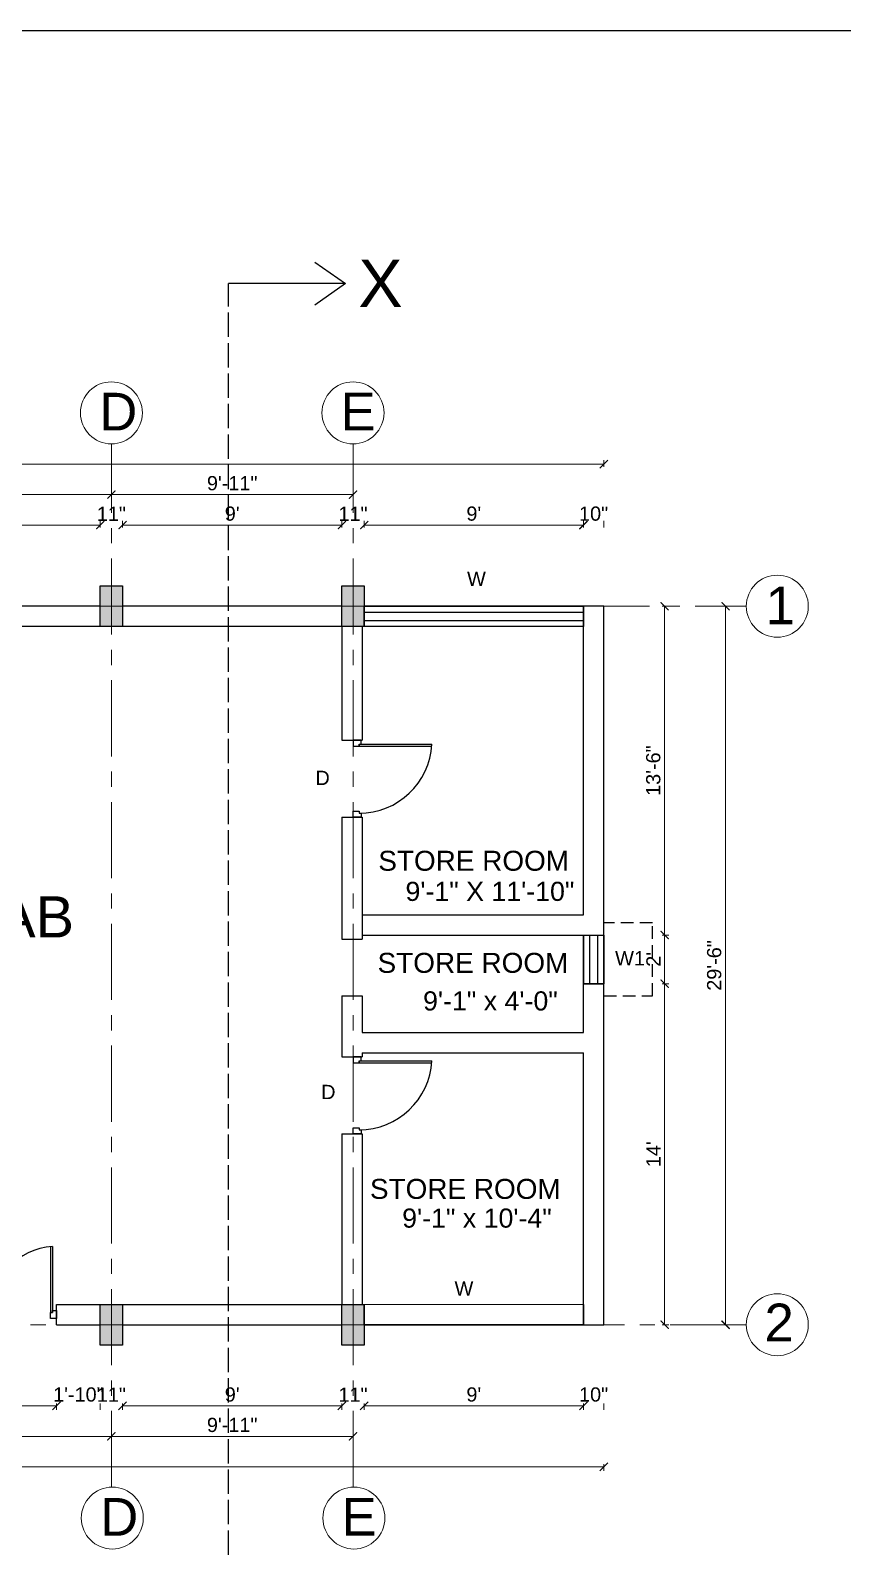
# Model space of a CAD drawing. Header units: inches. Extents: x -6800 to 96653, y -25814 to 17379.
# Drawn here: x 15400 to 15800, y -2229 to -1480 of the extents above; entities that cross this region are included whole.
import ezdxf

# ---------------------------------------------------------------- set-up
doc = ezdxf.new("R2010")
doc.units = ezdxf.units.IN
doc.header["$MEASUREMENT"] = 0
doc.header["$PDMODE"] = 34
for name, pattern in [('ACAD_ISO02W100', [15, 12, -3]), ('CENTER', [2, 1.25, -0.25, 0.25, -0.25]), ('CENTER2', [28.575, 19.05, -3.175, 3.175, -3.175]), ('DASHED2', [0.375, 0.25, -0.125])]:
    doc.linetypes.add(name, pattern=pattern)
doc.layers.add('0 @ 1', color=7, linetype='Continuous')
doc.layers.add('A-Windows', color=7, linetype='Continuous')
for name, color, linetype, lineweight in [('Cent line', 54, 'CENTER', 9), ('dimension', 50, 'Continuous', 20), ('dimension @ 1', 50, 'Continuous', 20), ('Page Format', 7, 'Continuous', 25), ('Sec line', 7, 'ACAD_ISO02W100', 13), ('text', 31, 'Continuous', 13), ('Win ele', 211, 'Continuous', 15), ('Window', 140, 'Continuous', 13)]:
    doc.layers.add(name, color=color, linetype=linetype, lineweight=lineweight)
doc.styles.get("Standard").update_dxf_attribs({"font": 'arial.ttf'})
doc.dimstyles.get("Standard").update_dxf_attribs({"dimtxt": 7, "dimasz": 4, "dimexe": 2, "dimexo": 2, "dimgap": 2, "dimtad": 1, "dimdec": 0, "dimzin": 0, "dimdsep": 46, "dimlunit": 4, "dimtxsty": 'Standard', "dimblk": 'ARCHTICK', "dimcen": 0.25, "dimclrd": 256, "dimclre": 256, "dimclrt": 256, "dimadec": 0, "dimazin": 0, "dimtfac": 1, "dimtdec": 0, "dimtofl": 0, "dimtmove": 0, "dimatfit": 3, "dimfxl": 1, "dimfxlon": 1, "dimtolj": 1, "dimtzin": 0, "dimlwd": -1, "dimlwe": -1, "dimarcsym": 1})

# ---------------------------------------------------------------- blocks, each defined once
blk = doc.blocks.new('_ArchTick')
at = {"color": 0, "linetype": 'ByBlock', "const_width": 0.15}
blk.add_lwpolyline([(-0.5, -0.5), (0.5, 0.5)], dxfattribs=at)
blk = doc.blocks.new('*D899')
at = {"layer": 'Defpoints', "color": 0, "transparency": 16777216}
for p in [(15434.1, -1724), (15326.1, -1754), (15434.1, -1754)]:
    blk.add_point(p, dxfattribs=at)
at = {"layer": 'dimension', "transparency": 16777216}
for p, q in [((15326.1, -1725.25), (15326.1, -1722)), ((15326.1, -1724), (15434.1, -1724)), ((15434.1, -1725.25), (15434.1, -1722))]:
    blk.add_line(p, q, dxfattribs=at)
at = {"layer": 'dimension', "transparency": 16777216, "xscale": 4, "yscale": 4, "zscale": 4, "rotation": 180}
blk.add_blockref('_ArchTick', (15326.1, -1724), dxfattribs=at)
at = {"layer": 'dimension', "transparency": 16777216, "xscale": 4, "yscale": 4, "zscale": 4}
blk.add_blockref('_ArchTick', (15434.1, -1724), dxfattribs=at)
at = {"layer": 'dimension', "transparency": 16777216, "insert": (15380.1, -1718.42), "char_height": 7, "attachment_point": 5}
blk.add_mtext("\\A1;9'", dxfattribs=at)
blk = doc.blocks.new('*D898')
at = {"layer": 'Defpoints', "color": 0, "transparency": 16777216}
for p in [(15445.1, -1724), (15434.1, -1754), (15445.1, -1754)]:
    blk.add_point(p, dxfattribs=at)
at = {"layer": 'dimension', "transparency": 16777216}
for p, q in [((15434.1, -1725.25), (15434.1, -1722)), ((15445.1, -1725.25), (15445.1, -1722))]:
    blk.add_line(p, q, dxfattribs=at)
at = {"layer": 'dimension', "transparency": 16777216, "insert": (15439.6, -1718.48), "char_height": 7, "attachment_point": 5}
blk.add_mtext('\\A1;11"', dxfattribs=at)
blk = doc.blocks.new('*D897')
at = {"layer": 'Defpoints', "color": 0, "transparency": 16777216}
for p in [(15553.1, -1724), (15445.1, -1754), (15553.1, -1754)]:
    blk.add_point(p, dxfattribs=at)
at = {"layer": 'dimension', "transparency": 16777216}
for p, q in [((15445.1, -1725.25), (15445.1, -1722)), ((15445.1, -1724), (15553.1, -1724)), ((15553.1, -1725.25), (15553.1, -1722))]:
    blk.add_line(p, q, dxfattribs=at)
at = {"layer": 'dimension', "transparency": 16777216, "xscale": 4, "yscale": 4, "zscale": 4, "rotation": 180}
blk.add_blockref('_ArchTick', (15445.1, -1724), dxfattribs=at)
at = {"layer": 'dimension', "transparency": 16777216, "xscale": 4, "yscale": 4, "zscale": 4}
blk.add_blockref('_ArchTick', (15553.1, -1724), dxfattribs=at)
at = {"layer": 'dimension', "transparency": 16777216, "insert": (15499.1, -1718.42), "char_height": 7, "attachment_point": 5}
blk.add_mtext("\\A1;9'", dxfattribs=at)
blk = doc.blocks.new('*D896')
at = {"layer": 'Defpoints', "color": 0, "transparency": 16777216}
for p in [(15564.1, -1724), (15553.1, -1754), (15564.1, -1754)]:
    blk.add_point(p, dxfattribs=at)
at = {"layer": 'dimension', "transparency": 16777216}
for p, q in [((15553.1, -1725.25), (15553.1, -1722)), ((15564.1, -1725.25), (15564.1, -1722))]:
    blk.add_line(p, q, dxfattribs=at)
at = {"layer": 'dimension', "transparency": 16777216, "insert": (15558.6, -1718.48), "char_height": 7, "attachment_point": 5}
blk.add_mtext('\\A1;11"', dxfattribs=at)
blk = doc.blocks.new('*D895')
at = {"layer": 'Defpoints', "color": 0, "transparency": 16777216}
for p in [(15672.1, -1724), (15564.1, -1754), (15672.1, -1764)]:
    blk.add_point(p, dxfattribs=at)
at = {"layer": 'dimension', "transparency": 16777216}
for p, q in [((15564.1, -1725.25), (15564.1, -1722)), ((15564.1, -1724), (15672.1, -1724)), ((15672.1, -1725.25), (15672.1, -1722))]:
    blk.add_line(p, q, dxfattribs=at)
at = {"layer": 'dimension', "transparency": 16777216, "xscale": 4, "yscale": 4, "zscale": 4, "rotation": 180}
blk.add_blockref('_ArchTick', (15564.1, -1724), dxfattribs=at)
at = {"layer": 'dimension', "transparency": 16777216, "xscale": 4, "yscale": 4, "zscale": 4}
blk.add_blockref('_ArchTick', (15672.1, -1724), dxfattribs=at)
at = {"layer": 'dimension', "transparency": 16777216, "insert": (15618.1, -1718.42), "char_height": 7, "attachment_point": 5}
blk.add_mtext("\\A1;9'", dxfattribs=at)
blk = doc.blocks.new('*D894')
at = {"layer": 'Defpoints', "color": 0, "transparency": 16777216}
for p in [(15682.1, -1724), (15672.1, -1764), (15682.1, -1764)]:
    blk.add_point(p, dxfattribs=at)
at = {"layer": 'dimension', "transparency": 16777216}
for p, q in [((15672.1, -1725.25), (15672.1, -1722)), ((15682.1, -1725.25), (15682.1, -1722))]:
    blk.add_line(p, q, dxfattribs=at)
at = {"layer": 'dimension', "transparency": 16777216, "insert": (15677.1, -1718.42), "char_height": 7, "attachment_point": 5}
blk.add_mtext('\\A1;10"', dxfattribs=at)
blk = doc.blocks.new('*D891')
at = {"layer": 'Defpoints', "color": 0, "transparency": 16777216}
for p in [(15439.6, -1709), (15320.6, -1754), (15439.6, -1754)]:
    blk.add_point(p, dxfattribs=at)
at = {"layer": 'dimension', "transparency": 16777216}
for p, q in [((15320.6, -1710.25), (15320.6, -1707)), ((15320.6, -1709), (15439.6, -1709)), ((15439.6, -1710.25), (15439.6, -1707))]:
    blk.add_line(p, q, dxfattribs=at)
at = {"layer": 'dimension', "transparency": 16777216, "xscale": 4, "yscale": 4, "zscale": 4, "rotation": 180}
blk.add_blockref('_ArchTick', (15320.6, -1709), dxfattribs=at)
at = {"layer": 'dimension', "transparency": 16777216, "xscale": 4, "yscale": 4, "zscale": 4}
blk.add_blockref('_ArchTick', (15439.6, -1709), dxfattribs=at)
at = {"layer": 'dimension', "transparency": 16777216, "insert": (15380.1, -1703.42), "char_height": 7, "attachment_point": 5}
blk.add_mtext('\\A1;9\'-11"', dxfattribs=at)
blk = doc.blocks.new('*D890')
at = {"layer": 'Defpoints', "color": 0, "transparency": 16777216}
for p in [(15558.6, -1709), (15439.6, -1754), (15558.6, -1754)]:
    blk.add_point(p, dxfattribs=at)
at = {"layer": 'dimension', "transparency": 16777216}
for p, q in [((15439.6, -1710.25), (15439.6, -1707)), ((15439.6, -1709), (15558.6, -1709)), ((15558.6, -1710.25), (15558.6, -1707))]:
    blk.add_line(p, q, dxfattribs=at)
at = {"layer": 'dimension', "transparency": 16777216, "xscale": 4, "yscale": 4, "zscale": 4, "rotation": 180}
blk.add_blockref('_ArchTick', (15439.6, -1709), dxfattribs=at)
at = {"layer": 'dimension', "transparency": 16777216, "xscale": 4, "yscale": 4, "zscale": 4}
blk.add_blockref('_ArchTick', (15558.6, -1709), dxfattribs=at)
at = {"layer": 'dimension', "transparency": 16777216, "insert": (15499.1, -1703.42), "char_height": 7, "attachment_point": 5}
blk.add_mtext('\\A1;9\'-11"', dxfattribs=at)
blk = doc.blocks.new('*D889')
at = {"layer": 'Defpoints', "color": 0, "transparency": 16777216}
for p in [(15077.1, -1694), (15077.1, -1754), (15682.1, -1764)]:
    blk.add_point(p, dxfattribs=at)
at = {"layer": 'dimension', "transparency": 16777216}
for p, q in [((15077.1, -1695.25), (15077.1, -1692)), ((15682.1, -1694), (15077.1, -1694)), ((15682.1, -1695.25), (15682.1, -1692))]:
    blk.add_line(p, q, dxfattribs=at)
at = {"layer": 'dimension', "transparency": 16777216, "xscale": 4, "yscale": 4, "zscale": 4, "rotation": 180}
blk.add_blockref('_ArchTick', (15077.1, -1694), dxfattribs=at)
at = {"layer": 'dimension', "transparency": 16777216, "xscale": 4, "yscale": 4, "zscale": 4}
blk.add_blockref('_ArchTick', (15682.1, -1694), dxfattribs=at)
at = {"layer": 'dimension', "transparency": 16777216, "insert": (15379.6, -1688.42), "char_height": 7, "attachment_point": 5}
blk.add_mtext('\\A1;50\'-5"', dxfattribs=at)
blk = doc.blocks.new('*D877')
at = {"layer": 'Defpoints', "color": 0, "transparency": 16777216}
for p in [(15347.6, -2118), (15412.6, -2118), (15412.6, -2158)]:
    blk.add_point(p, dxfattribs=at)
at = {"layer": 'dimension', "transparency": 16777216}
for p, q in [((15347.6, -2156.75), (15347.6, -2160)), ((15347.6, -2158), (15412.6, -2158)), ((15412.6, -2156.75), (15412.6, -2160))]:
    blk.add_line(p, q, dxfattribs=at)
at = {"layer": 'dimension', "transparency": 16777216, "xscale": 4, "yscale": 4, "zscale": 4, "rotation": 180}
blk.add_blockref('_ArchTick', (15347.6, -2158), dxfattribs=at)
at = {"layer": 'dimension', "transparency": 16777216, "xscale": 4, "yscale": 4, "zscale": 4}
blk.add_blockref('_ArchTick', (15412.6, -2158), dxfattribs=at)
at = {"layer": 'dimension', "transparency": 16777216, "insert": (15380.1, -2152.44), "char_height": 7, "attachment_point": 5}
blk.add_mtext('\\A1;5\'-5"', dxfattribs=at)
blk = doc.blocks.new('*D876')
at = {"layer": 'Defpoints', "color": 0, "transparency": 16777216}
for p in [(15412.6, -2118), (15434.1, -2128), (15434.1, -2158)]:
    blk.add_point(p, dxfattribs=at)
at = {"layer": 'dimension', "transparency": 16777216}
for p, q in [((15412.6, -2156.75), (15412.6, -2160)), ((15434.1, -2156.75), (15434.1, -2160))]:
    blk.add_line(p, q, dxfattribs=at)
at = {"layer": 'dimension', "transparency": 16777216, "insert": (15423.35, -2152.42), "char_height": 7, "attachment_point": 5}
blk.add_mtext('\\A1;1\'-10"', dxfattribs=at)
blk = doc.blocks.new('*D875')
at = {"layer": 'Defpoints', "color": 0, "transparency": 16777216}
for p in [(15434.1, -2128), (15445.1, -2128), (15445.1, -2158)]:
    blk.add_point(p, dxfattribs=at)
at = {"layer": 'dimension', "transparency": 16777216}
for p, q in [((15434.1, -2156.75), (15434.1, -2160)), ((15445.1, -2156.75), (15445.1, -2160))]:
    blk.add_line(p, q, dxfattribs=at)
at = {"layer": 'dimension', "transparency": 16777216, "insert": (15439.6, -2152.48), "char_height": 7, "attachment_point": 5}
blk.add_mtext('\\A1;11"', dxfattribs=at)
blk = doc.blocks.new('*D874')
at = {"layer": 'Defpoints', "color": 0, "transparency": 16777216}
for p in [(15445.1, -2128), (15553.1, -2128), (15553.1, -2158)]:
    blk.add_point(p, dxfattribs=at)
at = {"layer": 'dimension', "transparency": 16777216}
for p, q in [((15445.1, -2156.75), (15445.1, -2160)), ((15445.1, -2158), (15553.1, -2158)), ((15553.1, -2156.75), (15553.1, -2160))]:
    blk.add_line(p, q, dxfattribs=at)
at = {"layer": 'dimension', "transparency": 16777216, "xscale": 4, "yscale": 4, "zscale": 4, "rotation": 180}
blk.add_blockref('_ArchTick', (15445.1, -2158), dxfattribs=at)
at = {"layer": 'dimension', "transparency": 16777216, "xscale": 4, "yscale": 4, "zscale": 4}
blk.add_blockref('_ArchTick', (15553.1, -2158), dxfattribs=at)
at = {"layer": 'dimension', "transparency": 16777216, "insert": (15499.1, -2152.42), "char_height": 7, "attachment_point": 5}
blk.add_mtext("\\A1;9'", dxfattribs=at)
blk = doc.blocks.new('*D873')
at = {"layer": 'Defpoints', "color": 0, "transparency": 16777216}
for p in [(15553.1, -2128), (15564.1, -2128), (15564.1, -2158)]:
    blk.add_point(p, dxfattribs=at)
at = {"layer": 'dimension', "transparency": 16777216}
for p, q in [((15553.1, -2156.75), (15553.1, -2160)), ((15564.1, -2156.75), (15564.1, -2160))]:
    blk.add_line(p, q, dxfattribs=at)
at = {"layer": 'dimension', "transparency": 16777216, "insert": (15558.6, -2152.48), "char_height": 7, "attachment_point": 5}
blk.add_mtext('\\A1;11"', dxfattribs=at)
blk = doc.blocks.new('*D872')
at = {"layer": 'Defpoints', "color": 0, "transparency": 16777216}
for p in [(15672.1, -2118), (15564.1, -2128), (15672.1, -2158)]:
    blk.add_point(p, dxfattribs=at)
at = {"layer": 'dimension', "transparency": 16777216}
for p, q in [((15564.1, -2156.75), (15564.1, -2160)), ((15564.1, -2158), (15672.1, -2158)), ((15672.1, -2156.75), (15672.1, -2160))]:
    blk.add_line(p, q, dxfattribs=at)
at = {"layer": 'dimension', "transparency": 16777216, "xscale": 4, "yscale": 4, "zscale": 4, "rotation": 180}
blk.add_blockref('_ArchTick', (15564.1, -2158), dxfattribs=at)
at = {"layer": 'dimension', "transparency": 16777216, "xscale": 4, "yscale": 4, "zscale": 4}
blk.add_blockref('_ArchTick', (15672.1, -2158), dxfattribs=at)
at = {"layer": 'dimension', "transparency": 16777216, "insert": (15618.1, -2152.42), "char_height": 7, "attachment_point": 5}
blk.add_mtext("\\A1;9'", dxfattribs=at)
blk = doc.blocks.new('*D871')
at = {"layer": 'Defpoints', "color": 0, "transparency": 16777216}
for p in [(15672.1, -2118), (15682.1, -2118), (15682.1, -2158)]:
    blk.add_point(p, dxfattribs=at)
at = {"layer": 'dimension', "transparency": 16777216}
for p, q in [((15672.1, -2156.75), (15672.1, -2160)), ((15682.1, -2156.75), (15682.1, -2160))]:
    blk.add_line(p, q, dxfattribs=at)
at = {"layer": 'dimension', "transparency": 16777216, "insert": (15677.1, -2152.42), "char_height": 7, "attachment_point": 5}
blk.add_mtext('\\A1;10"', dxfattribs=at)
blk = doc.blocks.new('*D870')
at = {"layer": 'Defpoints', "color": 0, "transparency": 16777216}
for p in [(15682.1, -2118), (15077.1, -2128), (15077.1, -2188)]:
    blk.add_point(p, dxfattribs=at)
at = {"layer": 'dimension', "transparency": 16777216}
for p, q in [((15077.1, -2186.75), (15077.1, -2190)), ((15682.1, -2188), (15077.1, -2188)), ((15682.1, -2186.75), (15682.1, -2190))]:
    blk.add_line(p, q, dxfattribs=at)
at = {"layer": 'dimension', "transparency": 16777216, "xscale": 4, "yscale": 4, "zscale": 4, "rotation": 180}
blk.add_blockref('_ArchTick', (15077.1, -2188), dxfattribs=at)
at = {"layer": 'dimension', "transparency": 16777216, "xscale": 4, "yscale": 4, "zscale": 4}
blk.add_blockref('_ArchTick', (15682.1, -2188), dxfattribs=at)
at = {"layer": 'dimension', "transparency": 16777216, "insert": (15379.6, -2182.42), "char_height": 7, "attachment_point": 5}
blk.add_mtext('\\A1;50\'-5"', dxfattribs=at)
blk = doc.blocks.new('*D869')
at = {"layer": 'Defpoints', "color": 0, "transparency": 16777216}
for p in [(15682.1, -1950), (15712.1, -1950), (15682.1, -2118)]:
    blk.add_point(p, dxfattribs=at)
at = {"layer": 'dimension', "transparency": 16777216}
for p, q in [((15710.85, -1950), (15714.1, -1950)), ((15712.1, -2118), (15712.1, -1950)), ((15710.85, -2118), (15714.1, -2118))]:
    blk.add_line(p, q, dxfattribs=at)
at = {"layer": 'dimension', "transparency": 16777216, "xscale": 4, "yscale": 4, "zscale": 4}
for p, rotation in [((15712.1, -1950), 90), ((15712.1, -2118), 270)]:
    blk.add_blockref('_ArchTick', p, dxfattribs=dict(at, rotation=rotation))
at = {"layer": 'dimension', "transparency": 16777216, "insert": (15706.58, -2034), "char_height": 7, "attachment_point": 5, "rotation": 90}
blk.add_mtext("\\A1;14'", dxfattribs=at)
blk = doc.blocks.new('*D868')
at = {"layer": 'Defpoints', "color": 0, "transparency": 16777216}
for p in [(15682.1, -1926), (15712.1, -1926), (15682.1, -1950)]:
    blk.add_point(p, dxfattribs=at)
at = {"layer": 'dimension', "transparency": 16777216}
for p, q in [((15710.85, -1926), (15714.1, -1926)), ((15712.1, -1950), (15712.1, -1926)), ((15710.85, -1950), (15714.1, -1950))]:
    blk.add_line(p, q, dxfattribs=at)
at = {"layer": 'dimension', "transparency": 16777216, "xscale": 4, "yscale": 4, "zscale": 4}
for p, rotation in [((15712.1, -1926), 90), ((15712.1, -1950), 270)]:
    blk.add_blockref('_ArchTick', p, dxfattribs=dict(at, rotation=rotation))
at = {"layer": 'dimension', "transparency": 16777216, "insert": (15706.58, -1938), "char_height": 7, "attachment_point": 5, "rotation": 90}
blk.add_mtext("\\A1;2'", dxfattribs=at)
blk = doc.blocks.new('*D867')
at = {"layer": 'Defpoints', "color": 0, "transparency": 16777216}
for p in [(15682.1, -1764), (15712.1, -1764), (15682.1, -1926)]:
    blk.add_point(p, dxfattribs=at)
at = {"layer": 'dimension', "transparency": 16777216}
for p, q in [((15710.85, -1764), (15714.1, -1764)), ((15712.1, -1926), (15712.1, -1764)), ((15710.85, -1926), (15714.1, -1926))]:
    blk.add_line(p, q, dxfattribs=at)
at = {"layer": 'dimension', "transparency": 16777216, "xscale": 4, "yscale": 4, "zscale": 4}
for p, rotation in [((15712.1, -1764), 90), ((15712.1, -1926), 270)]:
    blk.add_blockref('_ArchTick', p, dxfattribs=dict(at, rotation=rotation))
at = {"layer": 'dimension', "transparency": 16777216, "insert": (15706.52, -1845), "char_height": 7, "attachment_point": 5, "rotation": 90}
blk.add_mtext('\\A1;13\'-6"', dxfattribs=at)
blk = doc.blocks.new('*D866')
at = {"layer": 'Defpoints', "color": 0, "transparency": 16777216}
for p in [(15682.1, -1764), (15682.1, -2118), (15742.1, -2118)]:
    blk.add_point(p, dxfattribs=at)
at = {"layer": 'dimension', "transparency": 16777216}
for p, q in [((15740.85, -1764), (15744.1, -1764)), ((15742.1, -1764), (15742.1, -2118)), ((15740.85, -2118), (15744.1, -2118))]:
    blk.add_line(p, q, dxfattribs=at)
at = {"layer": 'dimension', "transparency": 16777216, "xscale": 4, "yscale": 4, "zscale": 4}
for p, rotation in [((15742.1, -1764), 90), ((15742.1, -2118), 270)]:
    blk.add_blockref('_ArchTick', p, dxfattribs=dict(at, rotation=rotation))
at = {"layer": 'dimension', "transparency": 16777216, "insert": (15736.52, -1941), "char_height": 7, "attachment_point": 5, "rotation": 90}
blk.add_mtext('\\A1;29\'-6"', dxfattribs=at)
blk = doc.blocks.new('*D863')
at = {"layer": 'Defpoints', "color": 0, "transparency": 16777216}
for p in [(15320.6, -2128), (15439.6, -2128), (15439.6, -2173)]:
    blk.add_point(p, dxfattribs=at)
at = {"layer": 'dimension', "transparency": 16777216}
for p, q in [((15320.6, -2171.75), (15320.6, -2175)), ((15320.6, -2173), (15439.6, -2173)), ((15439.6, -2171.75), (15439.6, -2175))]:
    blk.add_line(p, q, dxfattribs=at)
at = {"layer": 'dimension', "transparency": 16777216, "xscale": 4, "yscale": 4, "zscale": 4, "rotation": 180}
blk.add_blockref('_ArchTick', (15320.6, -2173), dxfattribs=at)
at = {"layer": 'dimension', "transparency": 16777216, "xscale": 4, "yscale": 4, "zscale": 4}
blk.add_blockref('_ArchTick', (15439.6, -2173), dxfattribs=at)
at = {"layer": 'dimension', "transparency": 16777216, "insert": (15380.1, -2167.42), "char_height": 7, "attachment_point": 5}
blk.add_mtext('\\A1;9\'-11"', dxfattribs=at)
blk = doc.blocks.new('*D862')
at = {"layer": 'Defpoints', "color": 0, "transparency": 16777216}
for p in [(15439.6, -2128), (15558.6, -2128), (15558.6, -2173)]:
    blk.add_point(p, dxfattribs=at)
at = {"layer": 'dimension', "transparency": 16777216}
for p, q in [((15439.6, -2171.75), (15439.6, -2175)), ((15439.6, -2173), (15558.6, -2173)), ((15558.6, -2171.75), (15558.6, -2175))]:
    blk.add_line(p, q, dxfattribs=at)
at = {"layer": 'dimension', "transparency": 16777216, "xscale": 4, "yscale": 4, "zscale": 4, "rotation": 180}
blk.add_blockref('_ArchTick', (15439.6, -2173), dxfattribs=at)
at = {"layer": 'dimension', "transparency": 16777216, "xscale": 4, "yscale": 4, "zscale": 4}
blk.add_blockref('_ArchTick', (15558.6, -2173), dxfattribs=at)
at = {"layer": 'dimension', "transparency": 16777216, "insert": (15499.1, -2167.42), "char_height": 7, "attachment_point": 5}
blk.add_mtext('\\A1;9\'-11"', dxfattribs=at)

msp = doc.modelspace()

# ---------------------------------------------------------------- hatches: boundary and pattern name
at = {"layer": 'Win ele', "transparency": 33554526}
h = msp.add_hatch(color=256, dxfattribs=at)
h.dxf.hatch_style = 1
h.paths.add_polyline_path([(15564.1, -1764), (15564.1, -1754), (15553.1, -1754), (15553.1, -1774), (15564.1, -1774)])
h.paths.add_polyline_path([(15445.1, -1754), (15434.1, -1754), (15434.1, -1774), (15445.1, -1774)])
h.paths.add_polyline_path([(15326.1, -1754), (15315.1, -1754), (15315.1, -1774), (15326.1, -1774)])
h.paths.add_polyline_path([(15207.1, -1754), (15196.1, -1754), (15196.1, -1774), (15207.1, -1774)])
h.paths.add_polyline_path([(15088.1, -1754), (15077.1, -1754), (15077.1, -1774), (15088.1, -1774)])
h = msp.add_hatch(color=256, dxfattribs=at)
h.dxf.hatch_style = 1
h.paths.add_polyline_path([(15088.1, -2108), (15077.1, -2108), (15077.1, -2128), (15088.1, -2128)])
h.paths.add_polyline_path([(15196.1, -2128), (15207.1, -2128), (15207.1, -2108), (15196.1, -2108)])
h.paths.add_polyline_path([(15315.1, -2128), (15326.1, -2128), (15326.1, -2108), (15315.1, -2108)])
h.paths.add_polyline_path([(15434.1, -2128), (15445.1, -2128), (15445.1, -2108), (15434.1, -2108)])
h.paths.add_polyline_path([(15553.1, -2128), (15564.1, -2128), (15564.1, -2108), (15553.1, -2108)])

# ---------------------------------------------------------------- linework, layer by layer
at = {"layer": 'A-Windows', "lineweight": 25}
for p, q in [((15553.1, -1754), (15564.1, -1754)), ((15553.1, -1774), (15553.1, -1754)), ((15564.1, -1754), (15564.1, -1774)), ((15434.1, -1764), (15326.1, -1764)), ((15553.1, -1764), (15445.1, -1764)), ((15682.1, -1764), (15564.1, -1764)), ((15672.1, -1916), (15672.1, -1764)), ((15682.1, -2118), (15682.1, -1764)), ((15434.1, -1774), (15326.1, -1774)), ((15553.1, -1774), (15445.1, -1774)), ((15564.1, -1774), (15553.1, -1774)), ((15553.1, -1774), (15553.1, -1830)), ((15563.1, -1774), (15563.1, -1830)), ((15672.1, -1774), (15564.1, -1774)), ((15553.1, -1830), (15563.1, -1830)), ((15553.1, -1868), (15553.1, -1879)), ((15553.1, -1868), (15563.1, -1868)), ((15563.1, -1868), (15563.1, -1879)), ((15553.1, -1879), (15553.1, -1928)), ((15563.1, -1879), (15563.1, -1928)), ((15563.1, -1916), (15672.1, -1916)), ((15553.1, -1928), (15563.1, -1928)), ((15563.1, -1926), (15672.1, -1926)), ((15672.1, -1926), (15682.1, -1926)), ((15672.1, -1974), (15672.1, -1926)), ((15553.1, -1956), (15553.1, -1986)), ((15553.1, -1956), (15563.1, -1956)), ((15563.1, -1956), (15563.1, -1974)), ((15563.1, -1974), (15672.1, -1974)), ((15553.1, -1986), (15563.1, -1986)), ((15563.1, -1984), (15563.1, -1986)), ((15563.1, -1984), (15672.1, -1984)), ((15672.1, -2118), (15672.1, -1984)), ((15553.1, -2024), (15553.1, -2108)), ((15553.1, -2024), (15563.1, -2024)), ((15563.1, -2024), (15563.1, -2108)), ((15412.6, -2108), (15434.1, -2108)), ((15412.6, -2118), (15412.6, -2108)), ((15445.1, -2108), (15553.1, -2108)), ((15553.1, -2108), (15564.1, -2108)), ((15553.1, -2128), (15553.1, -2108)), ((15564.1, -2108), (15564.1, -2128)), ((15412.6, -2118), (15434.1, -2118)), ((15445.1, -2118), (15553.1, -2118)), ((15564.1, -2118), (15682.1, -2118)), ((15564.1, -2128), (15553.1, -2128))]:
    msp.add_line(p, q, dxfattribs=at)
at = {"layer": 'A-Windows', "color": 3, "lineweight": 25}
for p, q in [((15564.1, -1764), (15672.1, -1764)), ((15564.1, -1774), (15564.1, -1764)), ((15672.1, -1764), (15672.1, -1774)), ((15564.1, -1767), (15672.1, -1767)), ((15564.1, -1771), (15672.1, -1771)), ((15672.1, -1774), (15564.1, -1774)), ((15675.1, -1926), (15675.1, -1950)), ((15679.1, -1926), (15679.1, -1950)), ((15564.1, -2118), (15564.1, -2108)), ((15672.1, -2108), (15672.1, -2118)), ((15672.1, -2118), (15564.1, -2118))]:
    msp.add_line(p, q, dxfattribs=at)
at = {"layer": 'A-Windows', "color": 4, "lineweight": 25}
for p, q in [((15561.6, -1832), (15561.6, -1833)), ((15561.6, -1832), (15597.48, -1832)), ((15561.6, -1832.94), (15597.48, -1832.94)), ((15561.6, -1988), (15561.6, -1989)), ((15561.6, -1988), (15597.48, -1988)), ((15561.6, -1988.94), (15597.48, -1988.94)), ((15409.58, -2079.43), (15409.58, -2112)), ((15410.58, -2079.43), (15410.58, -2112)), ((15409.58, -2112), (15410.58, -2112)), ((15410.58, -2112), (15410.58, -2112))]:
    msp.add_line(p, q, dxfattribs=at)
at = {"layer": 'A-Windows', "color": 6, "linetype": 'DASHED2', "lineweight": 25, "ltscale": 25}
for p, q in [((15706.1, -1920), (15682.1, -1920)), ((15706.1, -1956), (15706.1, -1920)), ((15682.1, -1956), (15706.1, -1956))]:
    msp.add_line(p, q, dxfattribs=at)
at = {"layer": 'A-Windows', "linetype": 'CENTER2', "lineweight": 25}
msp.add_line((15672.1, -1950), (15682.1, -1950), dxfattribs=at)
at = {"layer": 'A-Windows', "lineweight": 25}
for points in [[(15434.1, -1754), (15445.1, -1754), (15445.1, -1774), (15434.1, -1774)], [(15558.6, -1833), (15561.6, -1833), (15561.6, -1832), (15562.6, -1832), (15562.6, -1830), (15558.6, -1830)], [(15558.6, -1865), (15561.6, -1865), (15561.6, -1866), (15562.6, -1866), (15562.6, -1868), (15558.6, -1868)], [(15558.6, -1989), (15561.6, -1989), (15561.6, -1988), (15562.6, -1988), (15562.6, -1986), (15558.6, -1986)], [(15558.6, -2021), (15561.6, -2021), (15561.6, -2022), (15562.6, -2022), (15562.6, -2024), (15558.6, -2024)], [(15434.1, -2108), (15445.1, -2108), (15445.1, -2128), (15434.1, -2128)], [(15409.6, -2115), (15409.6, -2112), (15410.6, -2112), (15410.6, -2111), (15412.6, -2111), (15412.6, -2115)]]:
    msp.add_lwpolyline(points, close=True, dxfattribs=at)
msp.add_lwpolyline([(15672.1, -1926), (15672.1, -1950), (15682.1, -1950)], dxfattribs=at)
at = {"layer": 'A-Windows', "color": 3, "lineweight": 25}
msp.add_lwpolyline([(15672.1, -1950), (15672.1, -1926), (15682.1, -1926), (15682.1, -1950)], close=True, dxfattribs=at)
at = {"layer": 'A-Windows', "color": 4, "lineweight": 25}
for centre, radius, start, end in [((15561.6, -1830.11), 35.88, 270, 356.98304), ((15561.6, -1986.11), 35.88, 270, 356.98304), ((15412.72, -2112), 32.63, 93.7598, 180)]:
    msp.add_arc(centre, radius, start, end, dxfattribs=at)
at = {"layer": 'Cent line', "ltscale": 30, "transparency": 33554643}
for p, q in [((15439.6, -2198), (15439.6, -1684)), ((15558.6, -2198), (15558.6, -1684)), ((15007.1, -1764), (15752.3, -1764)), ((15752.3, -2118), (15007.1, -2118))]:
    msp.add_line(p, q, dxfattribs=at)
at = {"layer": 'dimension', "transparency": 33554651}
for centre in [(15439.6, -1668.72), (15558.6, -1668.72), (15767.58, -1764), (15767.58, -2118), (15440.06, -2213.26), (15559.06, -2213.26)]:
    msp.add_circle(centre, 15.27, dxfattribs=at)
at = {"layer": 'Page Format'}
msp.add_line((14797.96, -1480.29), (17975.56, -1480.29), dxfattribs=at)
at = {"layer": 'Sec line', "lineweight": 25}
msp.add_line((15497.23, -2246.33), (15497.23, -1605.07), dxfattribs=at)
at = {"layer": 'Window'}
msp.add_line((15564.1, -2108), (15672.1, -2108), dxfattribs=at)
msp.add_line((15564.1, -2108), (15672.1, -2108), dxfattribs=at)

# ---------------------------------------------------------------- texts
at = {"layer": 'text'}
for s, height, p in [('STORE ROOM', 9.843, (15571.06, -1894.34)), ('9\'-1" X 11\'-10"', 9.428, (15584.45, -1909.2)), ('HYDRAULICS LAB', 20.291, (15177.07, -1927.2)), ('STORE ROOM', 9.843, (15570.7, -1944.63)), ('9\'-1" x 4\'-0"', 9.428, (15593.11, -1963.18)), ('STORE ROOM', 9.843, (15566.94, -2056)), ('9\'-1" x 10\'-4"', 9.428, (15582.82, -2070.18))]:
    msp.add_text(s, height=height, dxfattribs=at).set_placement(p)
at = {"layer": 'text', "attachment_point": 1}
for s, width, gutter_width, insert, char_height in [('X', 337.7784, 5.82, (15561.28, -1593.21), 23.29), ('D', 269.4231, 4.64, (15433.63, -1658.84), 18.58), ('E', 269.4231, 4.64, (15552.49, -1658.77), 18.58), ('1', 269.4231, 4.64, (15761.89, -1754.29), 18.58), ('2', 269.4231, 4.64, (15761.28, -2107.6), 18.58), ('D', 269.4231, 4.64, (15434.09, -2203.37), 18.58), ('E', 269.4231, 4.64, (15552.95, -2203.31), 18.58)]:
    msp.add_mtext_dynamic_manual_height_columns(s, width=width, gutter_width=gutter_width, heights=[0], dxfattribs=dict(at, insert=insert, char_height=char_height))
at = {"layer": 'text', "transparency": 33554687, "attachment_point": 1}
for s, insert, char_height in [('W', (15614.76, -1746.95), 7.05), ('D', (15540.05, -1845.05), 7.05), ('W1', (15687.68, -1933.94), 7.052), ('D', (15542.88, -1999.81), 7.05), ('W', (15608.6, -2096.59), 7.05)]:
    msp.add_mtext_dynamic_manual_height_columns(s, width=1192.2441, gutter_width=35.26, heights=[0], dxfattribs=dict(at, insert=insert, char_height=char_height))

# ---------------------------------------------------------------- dimensions: what is measured, and where the dimension line sits
at = {"layer": 'dimension @ 1', "transparency": 33554651}
for base, p1, p2, picture, middle in [((15077.1, -1694), (15682.1, -1764), (15077.1, -1754), '*D889', (15379.6, -1688.42)), ((15439.6, -1709), (15320.6, -1754), (15439.6, -1754), '*D891', (15380.1, -1703.42)), ((15558.6, -1709), (15439.6, -1754), (15558.6, -1754), '*D890', (15499.1, -1703.42)), ((15434.1, -1724), (15326.1, -1754), (15434.1, -1754), '*D899', (15380.1, -1718.42)), ((15445.1, -1724), (15434.1, -1754), (15445.1, -1754), '*D898', (15439.6, -1718.48)), ((15553.1, -1724), (15445.1, -1754), (15553.1, -1754), '*D897', (15499.1, -1718.42)), ((15564.1, -1724), (15553.1, -1754), (15564.1, -1754), '*D896', (15558.6, -1718.48)), ((15672.1, -1724), (15564.1, -1754), (15672.1, -1764), '*D895', (15618.1, -1718.42)), ((15682.1, -1724), (15672.1, -1764), (15682.1, -1764), '*D894', (15677.1, -1718.42)), ((15077.1, -2188), (15682.1, -2118), (15077.1, -2128), '*D870', (15379.6, -2182.42)), ((15412.6, -2158), (15347.6, -2118), (15412.6, -2118), '*D877', (15380.1, -2152.44)), ((15434.09573332, -2157.99689197), (15412.59573332, -2117.99689197), (15434.09573332, -2127.99689197), '*D876', (15423.34573332, -2152.42288105)), ((15672.1, -2158), (15564.1, -2128), (15672.1, -2118), '*D872', (15618.1, -2152.42)), ((15682.1, -2158), (15672.1, -2118), (15682.1, -2118), '*D871', (15677.1, -2152.42)), ((15439.6, -2173), (15320.6, -2128), (15439.6, -2128), '*D863', (15380.1, -2167.42)), ((15445.1, -2158), (15434.1, -2128), (15445.1, -2128), '*D875', (15439.6, -2152.48)), ((15558.6, -2173), (15439.6, -2128), (15558.6, -2128), '*D862', (15499.1, -2167.42)), ((15553.1, -2158), (15445.1, -2128), (15553.1, -2128), '*D874', (15499.1, -2152.42)), ((15564.1, -2158), (15553.1, -2128), (15564.1, -2128), '*D873', (15558.6, -2152.48))]:
    dim = msp.add_linear_dim(base=base, p1=p1, p2=p2, dimstyle='Standard', override={"dimscale": 1, "dimtix": 1, "dimtofl": 0, "dimtmove": 1, "dimatfit": 0, "dimfxl": 1.25}, dxfattribs=at)
    dim.commit()
    dim.dimension.update_dxf_attribs({"geometry": picture, "text_midpoint": middle})
for base, p1, p2, picture, middle in [((15712.1, -1764), (15682.1, -1926), (15682.1, -1764), '*D867', (15706.52, -1845)), ((15742.1, -2118), (15682.1, -1764), (15682.1, -2118), '*D866', (15736.52, -1941)), ((15712.1, -1926), (15682.1, -1950), (15682.1, -1926), '*D868', (15706.58, -1938)), ((15712.1, -1950), (15682.1, -2118), (15682.1, -1950), '*D869', (15706.58, -2034))]:
    dim = msp.add_linear_dim(base=base, p1=p1, p2=p2, angle=90, dimstyle='Standard', override={"dimscale": 1, "dimtix": 1, "dimtofl": 0, "dimtmove": 1, "dimatfit": 0, "dimfxl": 1.25}, dxfattribs=at)
    dim.commit()
    dim.dimension.update_dxf_attribs({"geometry": picture, "text_midpoint": middle})

# ---------------------------------------------------------------- leaders
at = {"layer": '0 @ 1', "lineweight": 25, "ltscale": 10}
msp.add_leader([(15554.87, -1605.07), (15497.23, -1605.07)], dimstyle='Standard', override={"dimscale": 1, "dimasz": 15, "dimgap": 2, "dimtad": 0, "dimldrblk": 'Open90'}, dxfattribs=at)

doc.saveas('drawing.dxf')
